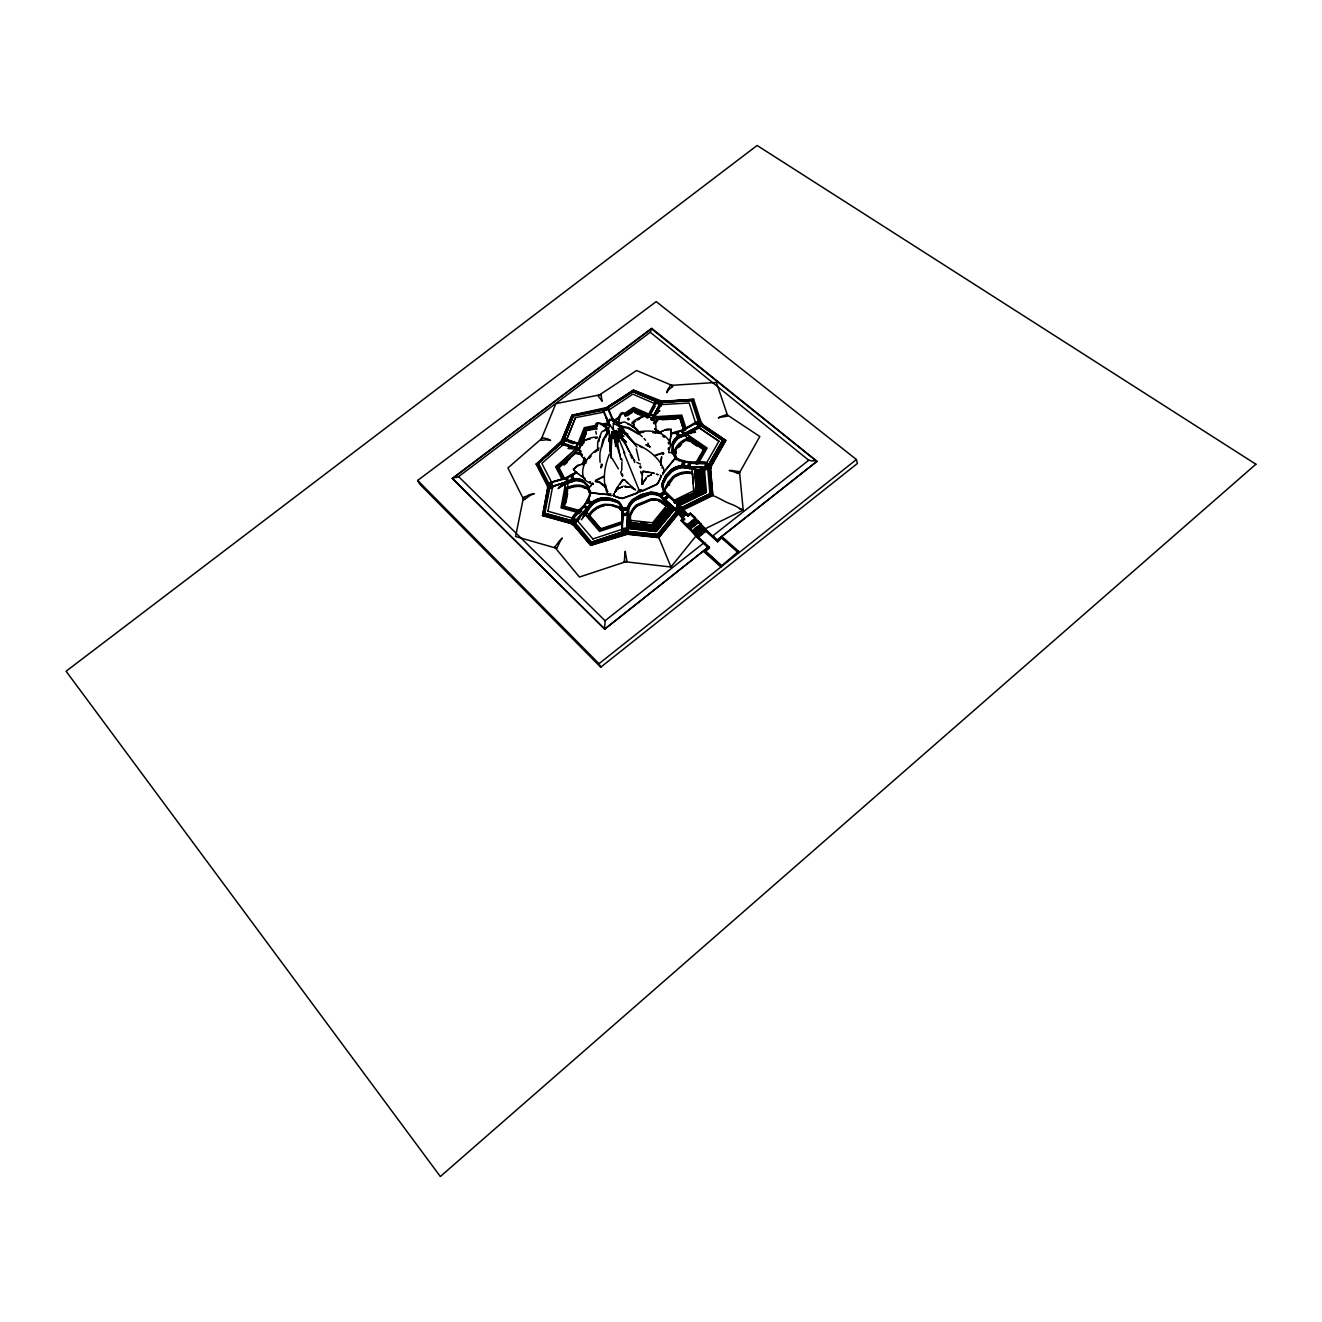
<?xml version="1.0" encoding="UTF-8"?>
<svg xmlns="http://www.w3.org/2000/svg" width="1322" height="1322" viewBox="0 0 1322 1322"><rect width="100%" height="100%" fill="white"/><g stroke="black" fill="none" stroke-linecap="round" stroke-linejoin="round"><path stroke-width="1.5" d="M622.662 510.342L622.794 518.174M660.719 465.047L660.884 460.899L661.017 465.063M671.146 432.41L671.229 431.005M642.393 479.076L641.98 483.869M600.122 462.32A90.227 58.498 -37.5 0 1 600.056 452.438L603.113 439.218L609.045 430.443L610.153 452.322M575.88 521.694L576.326 519.678L591.628 502.823A18.805 14.327 -23.3 0 1 602.502 498.229L609.921 498.691L616.564 500.79A18.822 14.344 -23.3 0 1 621.654 508.359L621.951 531.741L628.016 531.047L628.082 507.598A18.921 14.492 -21.8 0 1 634.163 498.708M629.173 527.148L628.776 509.267A18.905 14.476 -21.8 0 1 634.841 500.377L649.515 494.378A18.905 14.476 -21.8 0 1 660.141 496.428L672.386 509.499M563.536 484.959L559.454 486.645L558.132 488.595L563.536 484.959L575.153 480.299A19.086 14.36 -24 0 1 576.789 480.316M572.641 478.779L571.616 480.15L574.409 478.647A19.119 14.36 -24 0 1 582.11 479.903L587.96 485.323M572.36 481.819L573.368 480.448M619.654 497.783L622.48 498.543L637.221 493.271L637.766 491.156M671.212 431.798L671.064 433.847M632.627 488.363C630.032 487.273 636.427 489.983 631.272 486.513M634.709 489.454L633.684 488.677L635.684 490.032M637.353 493.255L637.402 492.313M627.372 511.184L626.76 527.775L627.636 530.139L627.074 529.164L622.398 530.519M674.931 508.722L656.323 531.527L626.942 528.354C616.878 534.352 625.917 516.952 621.984 513.531M627.851 512.837L627.124 530.535L622.365 531.08L622.662 511.746M628.214 516.423L628.148 512.143M627.471 529.081L627.686 525.396L654.968 528.321L672.22 507.136M610.053 443.647L610.12 450.984M622.365 531.08L622.48 529.395M623.356 513.399L622.662 515.183M624.662 486.595L626.116 486.43L624.876 486.628M627.454 486.992L626.083 486.529M630.181 487.289L626.066 486.777M628.875 486.942L627.471 486.76M621.902 486.992L616.994 489.421L614.78 492.528L615.341 491.387M623.24 486.166L622.001 486.827M622.018 528.321L622.232 530.75M618.746 488.165L622.084 486.793M615.837 496.758L613.193 495.37L614.119 493.784M613.986 496.047L613.573 493.998L614.036 495.106M615.507 446.472L616.366 437.813L615.143 434.029M659.348 480.696L661.083 476.779L660.422 475.077M688.547 515.96L682.582 508.375L664.586 490.793A18.855 14.344 -20.4 0 1 662.818 481.852L666.04 475.722L670.981 470.186A18.838 14.327 -20.4 0 1 681.987 465.84L707.187 468.252C712.393 456.04 689.787 465.84 683.375 460.651A18.624 13.98 -19.8 0 1 674.6 455.941M666.255 494.147L665.28 492.528A18.822 14.344 -20.4 0 1 663.462 483.555L666.685 477.407L671.609 471.888A18.822 14.327 -20.3 0 1 682.598 467.542L680.896 467.393A19.384 14.757 -20.3 0 0 672.733 470.615L671.245 471.623M683.738 466.022L689.225 467.294L704.676 467.624L707.27 469.376L704.89 469.327M682.73 467.096L701.156 470.748M610.516 439.515L611.045 458.04M661.231 460.932L661.628 456.768L660.934 460.915L661.297 459.511M621.902 462.122L621.753 470.103M607.029 433.186L608.236 427.766L601.626 432.03L597.974 441.234A91.334 53.425 13.9 0 0 597.759 449.216A82.625 48.286 14.1 0 0 597.858 450.191M671.146 433.219L670.932 435.368M671.031 434.36L670.717 436.971M615.441 444.754L615.821 441.267M641.98 482.761L642.228 472.764M610.186 441.812L611.954 431.716L620.332 456.107M610.4 439.78L611.954 431.716M618.646 420.974C617.638 416.744 622.265 408.052 625.306 415.422M619.093 421.354L619.489 418.512M627.52 511.515L628.165 506.491A19.483 14.906 -21.8 0 1 632.676 499.898L641.17 494.907L650.738 492.511A19.483 14.906 -21.8 0 1 658.62 494.031L660.141 494.841L664.355 491.52L680.202 506.276M615.11 442.936L615.87 437.731L614.086 433.302M584.407 457.313L582.523 464.435M584.787 458.288L583.002 464.518M584.935 458.618L583.151 464.848M607.244 432.823L609.921 424.924L606.517 424.775L605.691 430.063M588.951 488.843L589.463 492.544L593.842 493.271M615.507 441.234L616.002 438.061L616.25 439.598M655.662 432.674L655.96 426.659A22.953 13.088 -60.7 0 0 655.101 422.66C651.267 412.117 637.27 416.645 631.718 423.106M670.816 436.26L669.758 442.374M641.781 484.298L641.93 483.472M618.762 423.106C612.466 416.083 612.235 428.692 614.647 432.311M605.79 436.904L606.104 435.021M670.551 437.929L669.428 443.432M567.915 484.629L563.899 506.21L581.746 511.118M564.263 507.037L567.733 488.413A18.475 13.931 -24 0 1 586.043 487.768L590.273 492.115M565.188 503.798L567.601 490.776M565.899 502.757L567.634 493.453M565.221 485.339L560.991 507.863L578.507 512.705M579.961 512.027L562.263 507.152L565.7 488.462L565.089 483.72M543.177 514.555L548.266 488.297L547.87 485.157L548.382 488.545L543.292 514.803L571.054 522.554L574.211 524.504L570.939 522.306L543.292 514.803M543.937 513.812L548.944 487.917L548.531 484.612L549.06 488.165L544.053 514.06L571.418 521.694L574.74 523.727L591.281 543.243L622.447 532.882L627.388 532.32L658.025 535.641L677.376 511.895L657.926 535.393L627.289 532.072L622.332 532.634L591.165 542.995L574.624 523.495L571.418 521.694M544.813 513.316L571.666 520.587L575.252 522.967L571.782 520.835L544.813 513.316L549.737 487.801L549.175 484.083L538.451 463.229L561.354 443.25L538.451 463.229M547.919 511.317L552.53 487.091M588.637 487.801L589.083 492.28L598.288 493.552M542.582 515.63L547.589 488.661L542.582 515.63L570.724 523.495L573.731 525.346L590.736 545.441L627.339 534.27L658.885 537.707L678.285 513.878A22.59 5.321 51.9 0 1 683.259 518.968L681.061 520.504L681.871 521.413A28.506 6.841 52 0 0 688.663 528.387A13.17 3.107 51.8 0 1 692.315 532.171A22.028 5.288 51.8 0 0 695.901 536.088L705.551 545.226A3.801 0.909 51.7 0 1 707.667 547.556L604.683 629.14L452.306 478.366L651.663 328.286L816.979 461.312L716.987 540.202A3.784 0.925 51.7 0 0 714.872 537.872L712.988 535.707L808.75 460.254A4.511 2.76 5.1 0 1 810.584 460.618A2.958 1.818 5 0 0 812.551 460.833A7.155 4.363 4.9 0 1 815.641 460.965L816.979 461.312L716.987 540.202M651.168 419.14L661.43 402.384L655.001 402.285L647.102 417.306L644.839 414.612L637.634 419.619M616.234 438.656L615.061 435.219L616.614 430.344L615.556 435.285L616.746 438.722L616.002 438.061M601.659 447.133L604.352 438.706L608.599 432.542M627.686 510.094L628.033 506.161A19.483 14.922 -21.8 0 1 632.544 499.551L641.038 494.56L650.606 492.164A19.483 14.922 -21.8 0 1 658.505 493.701L677.624 512.242L683.59 519.827M613.97 423.817L614.383 422.726M691.72 514.803A28.456 7.007 52 0 1 691.125 514.159L690.332 513.267L688.217 515.084A22.573 5.387 51.9 0 0 683.226 510.011L712.789 495.535L710.476 469.178L711.352 465.46L725.712 440.259L703.337 425.155L701.139 422.362L703.453 425.502L725.828 440.606L711.467 465.807L710.592 469.525L712.789 495.535A30.571 13.336 34 0 1 720.655 499.187L722.936 500.427A38.784 17.483 34.2 0 0 731.892 504.459A17.715 7.8 33.8 0 1 737.626 507.202A29.101 13.104 33.8 0 0 741.312 509.218L741.345 509.234A29.249 13.17 33.8 0 0 743.212 510.127L739.494 471.541A20.177 12.526 3.5 0 1 737.742 471.425A20.871 12.956 3.5 0 1 734.222 470.88A12.427 7.618 3.8 0 0 729.232 470.483L729.215 470.516A12.443 6.742 21.2 0 1 733.991 471.904A20.888 11.501 21.1 0 0 737.329 473.111M708.757 464.386L722.622 440.507L701.123 425.783L722.523 440.243L708.757 464.386L707.749 468.632L709.897 493.767L680.863 507.995L709.897 493.767M710.856 494.329L708.658 468.814L709.617 464.749L723.597 440.259L709.699 464.997L708.741 469.079L710.856 494.329L681.392 508.772M710.492 465.096L724.654 440.259L710.492 465.096L709.567 468.996L711.798 494.891L681.904 509.532L711.798 494.891M668.602 447.761L668.172 449.364M695.008 468.352L697.239 491.817L696.215 469.112L697.818 491.586M705.931 463.873L705.783 468.219M705.188 468.203L705.849 463.609L704.676 467.624L706.279 468.434L706.692 464.138L707.997 464.072M705.684 467.707L706.609 463.873L690.415 463.328L684.928 461.593M706.279 468.418L704.808 467.096L687.952 466.6L688.812 462.535M707.452 464.402C703.552 460.403 710.41 465.906 706.427 467.971M707.27 469.376L708.443 464.485L707.452 463.526M696.132 470.153L698.908 469.69L701.024 471.276M689.836 468.98L688.349 467.707L684.366 467.724M693.885 469.095L696.264 469.641M675.212 457.561A19.169 14.393 -19.8 0 0 681.64 461.048L688.812 461.725M687.952 466.6L688.911 462.783M689.572 462.799L688.712 466.864L689.654 463.047M689.225 467.294L690.415 462.502M689.456 467.145L690.415 463.328M681.541 465.84L682.681 461.279M684.036 461.758L682.317 465.988L683.309 461.411M682.317 465.988L683.408 461.675M696.016 463.956L704.18 449.744L688.465 438.954A18.525 13.947 -19.8 0 0 674.997 451.331L675.079 457.395A19.169 14.393 -19.8 0 0 681.524 460.717L684.746 462.022L683.094 466.187L684.135 462.022M687.87 466.352L683.97 466.435L684.862 462.37M606.236 434.541L608.236 427.766M596.9 424.527L596.767 427.122M589.827 490.66A18.574 13.964 -24 0 1 587.001 500.047C585.15 508.177 570.625 513.217 572.31 520.686M587.332 485.257L590.537 492.329A19.119 14.377 -24 0 1 588.455 499.204L584.175 506.243L572.492 517.332L572.062 520.108L575.434 522.173L587.199 509.003L583.713 506.706L588.307 498.873A19.119 14.377 -24 0 0 590.405 491.9M587.232 503.55L587.679 501.782M621.125 435.616L619.489 435.384L618.531 432.724L619.588 436.392L619.737 434.541L616.002 432.641L622.745 435.913M614.994 436.954L616.102 432.872L613.904 431.319L616.118 432.724M615.622 438.045L613.838 433.352L612.268 433.368L616.217 433.17L619.093 430.906L616.002 432.641M652.523 418.016L654.06 414.959M612.103 434.128L610.995 452.107A79.783 33.05 -80.8 0 0 611.524 457.974M651.763 418.694L651.796 418.628A18.343 13.567 -20.2 0 0 651.515 419.999M652.407 420.413L655.762 415.719M619.208 431.187L615.655 432.724L614.466 437.07M601.923 464.386L601.477 465.807A32.191 20.921 -36.5 0 0 601.113 467.195M602.287 464.386L601.841 465.774A31.53 20.508 -36.5 0 0 601.477 467.162M620.729 472.714L621.323 470.996M619.82 417.124L620.828 414.744M588.654 487.785L593 483.257M575.681 522.752L576.805 519.976L589.447 505.764M581.399 519.761L592.339 504.492A18.789 14.327 -23.3 0 1 603.212 499.881L610.615 500.36L617.258 502.459A18.789 14.327 -23.3 0 1 622.034 508.739M606.253 425.651L609.69 419.157L616.564 421.305M606.567 426.411L607.476 424.032M572.955 517.613L572.525 519.629M573.219 518.191L576.243 520.984L575.748 522.124L576.326 519.678M587.546 500.625C596.09 502.757 587.15 505.004 587.199 509.003M584.555 515.828L584.968 513.217L589.794 507.185M672.039 444.655L672.551 443.25A19.152 14.377 -19.8 0 1 677.128 436.954L700.61 425.816L699.173 426.163L696.264 423.37L698.495 426.246L696.859 423.04M672.534 446.026L673.063 444.622A19.136 14.377 -19.8 0 1 677.624 438.326L698.545 427.551M584.109 515.547L585.415 513.498M661.149 475.755L658.67 481.902M640.74 489.933L642.525 491.123L657.017 484.414L657.844 482.894M579.813 445.316L586.125 429.303L596.139 427.337L596.767 429.402M580.87 444.374L586.489 430.146L596.486 428.179M581.085 444.87L586.687 430.658M584.241 438.59L586.34 433.269M577.879 443.795L584.258 427.65L597.594 425.023M578.739 444.407L585.035 428.278L597.114 425.998M566.229 440.639L575.417 417.686L603.939 412.117M566.262 440.722L575.45 417.769M603.51 409.506L572.492 415.405L560.511 443.399L536.203 464.253L561.9 440.408L572.046 415.158L606.765 407.54L633.403 389.99L661.975 401.277L693.653 399.31L661.678 401.657L692.926 399.707L700.396 422.71L702.693 425.618L724.737 440.507M572.046 415.158L561.9 440.408M563.668 440.094L573.384 415.885L563.783 440.342L537.657 463.46L548.63 484.86M609.442 454.041C604.815 465.559 602.336 478.977 606.352 491.04A23.152 9.849 -80 0 0 608.07 493.916L611.392 495.8M652.077 418.463C658.934 412.894 641.682 414.893 654.192 415.306L659.942 403.392L655.712 402.731L649.961 414.629L648.524 414.447M599.874 437.632L600.601 435.93M607.69 433.335L609.045 430.443M590.438 504.69L592.735 501.534A19.367 14.757 -23.3 0 1 600.799 498.113L610.136 498.262L618.233 501.616A19.367 14.757 -23.3 0 1 622.018 507.218L622.794 510.672M590.405 506.607L593.462 503.186A19.351 14.74 -23.3 0 1 601.51 499.782L610.83 499.914M642.971 483.009L642.608 484.331M642.492 484.315L643.054 483.092M656.604 401.624C653.332 403.805 658.273 399.591 655.993 403.507L658.819 403.937M658.852 411.142L659.926 410.729L656.208 413.522L653.151 419.735M658.67 408.448L660.289 405.061M649.036 414.53L647.912 416.777M653.399 415.554L649.168 414.877L648.044 417.108M655.596 402.384L649.168 414.877M655.778 402.053L656.489 402.483C672.634 403.871 644.095 402.235 660.405 403.144M655.249 406.102L651.416 412.761M653.845 415.554L660.587 402.797L656.158 402.731M656.208 413.522L660.884 405.143L661.264 406.185M607.74 423.47L609.938 419.785M668.717 451.562L670.386 445.878A23.036 15.186 -10 0 0 669.775 442.176C664.322 430.889 649.135 429.749 638.262 431.98M692.232 472.45A18.756 14.311 -20.3 0 0 673.245 476.333L668.337 481.836L665.131 487.967A18.772 14.327 -20.4 0 0 665.23 493.321M666.437 487.785L673.741 477.688A18.739 14.311 -20.3 0 1 679.739 474.548M662.933 483.505L666.222 477.242M581.911 444.737L581.977 441.069L584.985 440.209M632.412 426.775L634.13 423.883M633.354 426.593L634.13 425.172M615.556 490.809L616.267 489.669M705.931 464.105L718.953 441.184L698.743 427.502L718.986 441.284M622.067 433.781L621.671 434.971L621.125 434.244A31.91 6.941 82.6 0 0 619.836 433.071L619.027 432.79M696.644 464.187L705.717 448.406L690.282 437.747M698.132 463.725L707.121 448.042L688.068 435.037L687.374 432.839M621.984 433.368L621.555 434.426A32.571 7.089 82.6 0 0 619.787 432.641L617.506 433.005M614.631 492.495L615.226 491.553M695.719 463.113L703.882 448.885L685.672 436.392L684.68 433.55M696.611 464.088L705.684 448.307M659.133 480.762L658.306 482.464M658.158 482.728L658.472 481.886M643.5 481.836L644.458 480.464M643.682 482.001L646.078 478.581M616.283 489.652L617.919 487.19M578.838 448.505L579.846 447.894L574.921 447.712L561.09 443.531L575.384 447.613L578.226 443.845L575.814 447.547L578.656 443.795L581.994 444.969M658.158 482.414L657.001 484.116L641.286 491.123M589.562 487.091L591.529 485.306M616.349 488.76L622.844 479.39L624.942 480.365M608.698 439.433L611.59 438.623M612.714 435.235L615.408 434.624M613.226 435.202C612.664 436.045 615.507 433.451 615.391 438.177M675.377 458.189L675.459 455.66L672.154 453.264M608.517 440.854L611.574 437.549M608.897 441.019L609.525 440.143M608.781 441.465L611.789 438.21M618.068 434.475L619.836 434.839M619.324 437.648L619.374 436.657L625.967 441.829M603.526 409.837L572.938 415.637L563.189 440.457L560.875 443.2L561.503 444.44L569.104 446.522M662.752 474.78L663.908 471.045A23.152 10.113 35.4 0 0 663.181 467.757C657.778 456.272 646.557 448.406 635.155 443.514M675.112 458.238L662.867 473.293M574.921 447.712L578.821 443.035L582.308 445.068M562.974 443.448C570.592 434.756 557.884 444.969 563.205 443.944L565.386 439.78L577.896 444.159L578.821 443.035M575.962 448.951L556.909 466.864L563.089 478.713M572.31 448.241L569.418 447.48L567.981 448.422L579.714 449.711M580.986 445.795L579.333 448.455L576.243 447.48M569.071 447.943L572.657 447.778M565.386 439.78L563.965 439.631L565.585 438.97L578.078 443.399M561.453 443.498L564.114 439.962M561.635 443.713L565.585 438.97L563.965 439.631M564.709 440.077L562.131 443.564L562.726 442.853L575.814 447.547M645.153 479.671L645.896 478.415M663.033 473.078L672.7 461.378M619.968 484.249L622.959 479.853L624.43 479.671M675.245 458.37L676.286 456.586L674.584 454.024L671.84 452.504L668.833 452.636M613.755 438.243L614.763 436.921M614.019 438.573L615.027 437.252L614.3 438.706M573.698 469.674L576.805 466.616M576.442 471.888A18.31 13.567 -23.7 0 1 572.029 474.301L566.18 477.721L549.407 482.927L550.811 483.174M576.739 472.185A18.855 13.98 -23.7 0 1 573.765 473.954L570.592 475.722M674.6 458.932L672.915 461.097M589.133 458.503L591.182 455.958M645.814 478.366L646.788 477.308M524.966 496.857A19.615 12.212 3.1 0 1 523.495 497.353L515.58 536.501L556.694 548.333A20.144 10.89 -66.2 0 0 557.537 546.812A20.838 11.27 -66.2 0 0 559.074 543.59A12.361 6.593 -66.3 0 1 561.718 538.913L562.329 538.087L561.519 538.798A12.361 7.502 -49.1 0 0 557.934 542.879A20.805 12.823 -48.9 0 1 555.818 545.689A20.111 12.394 -48.9 0 1 554.629 547.044L579.449 577.053L626.892 561.354A20.491 3.074 77.6 0 0 626.645 559.718A21.202 3.173 77.6 0 0 626.033 556.281A12.559 1.851 77.6 0 1 625.273 551.274L625.19 551.671A12.592 3.784 89.9 0 0 624.678 556.446A21.202 6.461 89.9 0 1 624.43 559.933A20.491 6.246 89.9 0 1 624.232 561.635L670.981 567.006L695.901 536.088M679.475 509.086L657.629 534.65L627.438 531.378L657.53 534.402L676.6 511.003L680.78 507.747M590.984 544.3L622.513 533.543L627.239 532.997L658.339 536.385L678.07 512.539L658.439 536.633L627.355 533.245L622.612 533.791L590.984 544.3L574.112 524.256M542.417 515.299L570.575 523.165L573.583 525.032L590.603 545.11L627.206 533.939L658.753 537.376L678.665 512.919L682.648 509.895L683.705 511.184L680.004 514.241L683.639 511.135M652.952 523.578L665.693 508.012M669.18 505.731L653.564 524.983L628.677 522.223M653.646 525.181L669.312 506.029M669.676 505.847L653.762 525.478L628.561 522.669M653.927 525.842L670.089 506.078L653.977 525.958L628.446 523.132M654.142 526.371L670.502 506.309M654.258 526.635L670.568 506.409M670.898 506.541L654.39 526.933L628.214 524.024L654.456 527.131L671.047 506.838M671.312 506.772L654.588 527.412L628.082 524.47M654.737 527.775L671.725 507.004M671.873 507.004L654.787 527.908L627.834 524.9M672.287 507.235L655.084 528.585L627.719 525.462M672.634 507.367L655.2 528.883L627.586 525.809M672.782 507.665L655.282 529.081L627.669 526.123M673.047 507.598L655.415 529.362L627.471 526.255M673.46 507.83L655.58 529.725L627.355 526.701L655.695 530.056L673.476 507.879M673.873 508.061L655.828 530.337L627.223 527.148M674.022 508.359L655.91 530.535L627.306 527.461M674.369 508.193L656.043 530.833L626.975 527.594M627.058 527.908L656.109 531.031L674.517 508.491M609.029 440.391L610.235 439.301M642.228 472.384L643.384 471.491L648.623 472.516M549.985 487.521L552.034 486.827L551.571 483.241L549.622 483.769L549.985 487.521L569.865 480.481M549.82 483.835L551.01 481.671L550.613 486.926M550.58 486.843L567.419 481.671L567.468 477.672L567.419 481.671M571.401 480.183L572.343 479.721L571.798 475.804L567.221 477.093L566.394 478.514L551.224 482.497L551.158 486.513M566.725 481.77L571.633 479.737M564.791 484.116L572.376 481.39M615.589 491.024L616.383 490.148L615.738 491.073M559.52 487.124L563.469 484.48M572.062 520.108L583.828 506.954M571.914 519.777L572.872 518.918M604.865 486.694L606.038 487.454L598.602 481.919M579.053 513.779L581.597 511.168M576.59 520.257L576.409 521.165M577.35 521.033L579.895 518.439M662.933 454.223L663.76 453.347M663.082 454.239L663.644 453.81M599.015 481.77L595.478 481.588M596.619 481.522L597.494 481.39M597.28 481.605L598.139 481.439L597.197 481.489M599.791 481.968L605.063 486.479M601.741 483.951L602.815 484.81M583.184 516.489L582.721 517.712M583.002 443.696L584.225 442.44M609.756 439.548L611.028 438.507M648.854 492.693A18.921 14.492 -21.8 0 1 659.496 494.758L659.926 494.411M620.943 414.612L622.811 413.885M622.298 432.955L624.645 432.344M622.827 432.889L624.711 432.757M618.052 432.938L620.332 432.575A32.571 7.089 82.6 0 1 622.084 434.36M616.234 490.33L617.936 488.843M608.698 438.739L609.806 437.929M612.797 435.533L615.49 435.07M577.978 449.959L558.644 466.897L565.221 479.605M559.008 467.74L575.665 453.115A18.211 13.55 -23.7 0 1 582.49 455.214M563.767 464.237L569.832 458.932M564.13 465.08L567.171 462.419M563.503 444.374L541.855 463.378L552.034 483.108M575.748 449.166L555.571 466.848L561.718 478.614M560.875 443.2L536.848 463.692L547.986 485.405M594.983 452.24L598.75 449.48M632.66 423.569L635.849 421.024M612.433 435.516L615.722 432.674L620.332 433.005A31.91 6.941 82.6 0 1 621.654 434.178L621.571 434.839M612.549 435.814L615.821 432.641L620.15 432.311L618.597 433.137M614.333 434.822L616.085 433.302M684.647 433.451L676.996 436.607A19.169 14.377 -19.8 0 0 672.435 442.903L672.121 450.852M610.566 438.739L611.458 437.979M604.352 430.873L607.707 429.253M591.364 502.922L592.884 501.864A19.367 14.757 -23.3 0 1 600.948 498.444L610.268 498.592L617.043 500.724M640.096 418.264L643.5 415.967M669.213 496.13L664.338 499.914M720.473 565.651L703.8 550.696L704.296 552.001L720.953 566.973L721.134 565.138L704.973 550.646L709.319 547.209L696.132 535.096L686.845 524.487L680.995 520.356L683.16 518.654M704.973 550.646L721.432 565.965L738.585 551.291L721.812 536.484L722.275 537.806M600.717 667.213L599.015 663.694L856.425 459.527L656.191 301.614L417.669 480.431L419.652 484.05L600.717 667.213L857.4 463.46L856.425 459.527M705.304 543.292L704.841 544.3L708.146 547.258L604.683 629.14M721.68 537.459L717.648 541.706L721.68 537.459L737.94 551.803M704.296 552.001L708.625 548.58L708.146 547.258M705.27 551.472L709.319 547.209M694.975 518.588L700.66 524.784C682.78 542.83 699.949 517.001 703.816 528.618L695.752 534.832L697.9 537.393M703.734 528.552L695.835 535.046L682.152 520.306L684.317 518.604L684.746 519.777M686.201 524.999L696.132 535.096M704.775 528.304L700.478 524.388L717.945 541.227M704.329 529.246L696.347 535.674L704.262 529.18M704.857 529.874C685.11 542.764 707.485 532.898 703.816 528.767M697.834 537.36L705.882 531.114L704.857 530.039M697.917 537.575L705.832 531.08M817.046 461.576L651.382 328.732A6.593 1.686 86 0 0 650.936 330.55L650.672 331.475A4.181 1.074 86 0 0 650.242 332.285L458.602 476.631A4.28 2.479 12.9 0 0 457.296 477.143A2.793 1.636 13.1 0 1 455.743 477.523A6.759 3.916 13 0 0 453.198 477.92L452.306 478.366L604.567 628.892L604.567 627.454A7.337 2.115 88.4 0 1 604.881 624.595A3.041 0.876 88.4 0 0 605.03 622.645A4.627 1.339 88.4 0 1 605.063 620.745L703.668 543.045M717.35 540.88L713.5 537.476L713.979 536.468M699.14 522.14L694.843 518.224L698.495 522.636L701.123 523.892M686.333 525.363L695.025 518.621L690.134 514.06L688.101 516.076L690.134 514.06M686.415 525.578L695.042 518.654M686.862 525.991L695.57 519.447M686.944 526.206L695.57 519.282M688.035 526.106L696.083 519.877L688.118 526.338M696.595 520.504L688.63 526.966L696.611 520.703M689.076 527.379L697.124 521.149L689.159 527.594M697.636 521.777L689.671 528.222L697.669 521.959M698.181 522.438L690.2 528.866L698.181 522.603M693.207 531.725L701.189 525.429M693.224 531.89L701.123 525.396M701.701 526.057L693.736 532.518L701.734 526.239M702.23 526.685L694.265 533.146L702.18 526.652M702.759 527.313L694.777 533.791L702.775 527.511M703.271 527.957L695.306 534.418L703.221 527.924M677.624 512.242L682.301 517.91M678.483 512.159L665.115 499.749L668.734 496.725L682.582 508.375M678.45 512.358L682.086 509.251L678.583 512.705M682.598 509.879L678.88 512.738M683.11 510.507L679.491 513.614L681.061 515.283L684.73 512.407L683.722 511.35M679.491 513.614L683.193 510.722M680.45 514.655L684.218 511.779L680.533 514.869L684.449 518.951L681.64 521.132M684.763 512.606L685.788 513.713L682.003 516.538L681.045 515.514L684.746 512.44M681.491 515.91L685.242 513.035L681.574 516.142M685.721 513.647L682.053 516.505M685.788 513.861L682.516 517.183L684.399 518.984M682.598 517.398L686.234 514.275M681.937 508.871L687.258 514.027M688.118 514.787L690.266 513.101L695.488 517.712M674.121 508.623L678.285 511.73M675.509 509.334L679.178 506.475M682.664 509.928L679.607 506.888L675.955 509.747M660.075 494.792L664.107 491.057M660.752 495.568L664.801 492.214L660.752 495.568L674.782 508.127M661.331 496.13C672.419 488.859 657.811 495.618 662.272 496.725M663.214 498.411L664.983 499.419M665.792 493.552L668.155 494.577M668.155 496.081L664.602 499.121L668.238 496.295M614.019 431.6L615.755 433.286L620.696 459.345M614.879 432.145L614.747 434.591M659 433.335L660.273 432.393M658.075 433.021L667.032 429.072L671.196 429.171L671.163 431.038M452.438 478.614L651.763 328.55M680.384 435.516L679.211 435.93L676.732 432.509L674.253 433.17A18.888 13.98 -20.2 0 1 670.882 434.013M676.087 432.79L679.211 435.93M676.732 432.509L680.219 435.616M698.859 427.948L685.523 435.533L679.227 437.516A18.591 13.964 -19.8 0 0 673.08 446.01L673.162 452.074M599.048 448.059C589.711 454.14 579.697 465.575 583.514 477.506A23.036 15.12 -35.3 0 0 585.613 480.597L590.703 483.522M608.632 410.184L632.825 394.138L655.613 404.02M612.532 421.321L618.993 417.058M623.852 413.852L633.552 407.44L649.085 414.199M619.803 417.422L614.73 420.908L611.524 420.082M624.959 414.15L633.436 408.415L649.267 415.306L633.436 408.415M624.893 415.538L633.403 409.919L649.251 416.843M625.223 416.397L633.717 410.778L644.293 415.389M627.124 415.769L632.213 412.414M606.897 407.887L633.535 390.337L658.472 400.731M603.427 409.572L633.122 390.948L657.497 401.409L692.298 400.351L661.099 402.384L661.76 403.326M607.31 408.283L633.221 391.213L657.497 401.409M633.089 391.692L657.117 402.004L633.089 391.692L607.195 408.035M622.398 426.626L616.796 423.503L624.397 421.949L633.271 426.015A91.201 52.715 -59 0 1 638.873 431.6A82.526 47.658 -59.1 0 1 640.046 433.186M616.796 423.503L618.861 423.8M612.549 436.838L614.73 435.599M612.433 437.285L614.879 435.93L612.764 437.516M664.635 490.842L665.61 492.462M581.961 444.836L582.688 443.994M682.466 430.658L696.182 423.106L698.594 426.031L700.941 426.758L697.768 422.131L695.752 422.362L682.152 430.195L675.691 431.831A18.343 13.584 -20.2 0 1 670.75 433.252M697.504 422.875L695.752 422.362L698.099 423.09M577.846 465.955L579.614 465.047M682.433 430.575L674.137 432.823A18.888 13.98 -20.2 0 1 670.766 433.666M683.457 433.715L681.111 430.807L677.442 432.492M684.085 433.88L681.21 431.071L684.085 433.88L699.718 425.75M595.412 480.382L603.757 476.234M696.066 422.759L681.788 430.741M596.586 480.332L598.106 479.506M696.942 423.288L698.082 422.544M698.198 422.875L696.793 423.073M681.508 434.74L683.408 433.963M684.763 433.798L700.313 425.403M691.158 433.566L688.845 433.104L695.521 432.311M612.863 434.905L615.176 434.26M615.408 442.705L617.804 442.192M661.628 431.567L662.966 430.922M613.111 435.252L614.846 434.574M613.491 436.624L614.614 436.045M637.551 419.983L639.6 418.958M598.717 479.159L603.807 476.697M575.235 447.266L579.598 448.224M674.088 500.344L693.637 490.776L692.017 469.541M676.186 500.311L688.613 494.23M674.187 502.377L696.397 491.569L694.579 469.36L696.297 491.487M674.319 502.624L697.058 491.536L674.534 502.938M674.881 502.889L697.917 491.668L696.198 470.764M675.013 503.12L698.677 491.718L696.925 470.533M675.476 503.318L699.52 491.966L697.834 470.566M675.873 503.302L699.454 491.767L697.669 470.318M676.286 503.451L700.214 491.801M676.418 503.699L700.974 491.85M676.666 503.996L701.817 492.115L699.867 469.657M676.996 503.946L701.734 491.9M677.128 504.194L702.494 491.949M677.608 504.393L703.337 492.197L701.42 469.128M678.07 504.574L703.271 491.999M676.633 505.467L704.097 492.247L702.065 468.88M676.715 505.665L704.874 492.296L702.808 468.682M677.161 505.863L705.469 492.065L703.552 468.467L705.634 492.346L679.26 505.268M677.376 505.88L705.568 492.148M679.739 505.467L706.411 492.395L704.428 468.418M681.293 508.524L710.757 494.081M712.657 495.188L682.78 509.102M643.698 415.868L644.905 415.273L646.656 417.223M647.863 476.317L649.036 475.755M649.019 475.887L647.681 476.151M606.98 407.787L603.394 409.258L603.559 410.151L573.5 416.133M607.69 408.382L603.493 410.398M608.401 408.382L602.65 410.051L608.335 408.25M603.625 410.745L608.533 408.729L608.153 407.804L613.061 419.685M608.037 409.225L603.741 410.993L603.245 409.803L608.649 422.809M605.922 418L607.376 419.834L606.517 417.752M603.014 410.993L602.65 410.051L608.17 421.668M607.31 421.14L612.747 418.925L612.417 419.685M607.988 421.206L612.317 419.421M613.425 420.611L612.383 417.983M656.77 413.604L657.86 413.191M572.343 479.721L571.682 475.556L573.913 474.284A18.838 13.98 -23.7 0 0 576.888 472.532M654.456 455.462L663.247 452.587M658.505 454.537L656.703 455.148M651.135 474.747L650.193 475.292M650.077 475.342L651.316 474.912M614.846 422.214L618.002 423.205M621.505 521.86L600.849 528.734L586.935 512.556M610.582 526.437L601.213 529.56L589.199 515.597A18.723 14.311 -23.3 0 1 605.41 505.07L612.78 505.549L619.407 507.648A18.723 14.311 -23.3 0 1 623.125 511.515M614.333 525.181L619.968 523.314M600.122 530.254L588.174 516.291L583.448 513.432L588.207 516.39L600.122 530.254L622.315 522.868M621.968 523.958L599.56 531.427L585.035 514.506M592.9 538.946L621.951 529.378M575.136 522.719L591.562 542.185L622.265 531.973L627.438 531.378M618.894 434.26L620.084 433.88M623.059 432.856L624.579 433.021L618.332 428.526L629.255 451.893M618.283 432.905L619.192 432.724M649.829 500.674L637.121 506.078A18.822 14.459 -21.8 0 0 631.552 513.58M580.854 464.584L583.415 463.939M660.058 454.041L662.388 453.38M571.782 480.068L571.154 476.052L567.353 477.424L567.766 481.109L571.55 480.101M597.891 423.701L599.064 423.684M609.376 438.26L611.276 437.83M610.053 438.276L611.508 438.177M664.834 430.212L671.13 429.749M551.34 482.745L551.274 486.76L549.919 487.025L550.415 488.429L552.761 487.801M551.076 482.166L566.824 477.837M552.199 483.72L549.886 484.348L550.415 488.429M610.268 494.841L594.47 493.337M619.688 433.666L622.018 433.186M619.638 434.062L621.257 433.599M621.654 508.425L621.869 506.888A19.367 14.757 -23.3 0 0 618.101 501.269M622.893 509.962L622.811 512.11L622.348 510.094M620.068 423.354L621.621 423.023M638.229 492.379L622.298 498.328L618.564 497.485M613.953 433.732L618.316 433.153M572.195 415.505L603.377 408.928M601.394 424.263L609.012 422.759M603.096 424.709L607.145 424.015M604.154 425.75L608.153 424.973M588.687 430.261L596.701 428.675M639.468 432.79L643.814 432.129M681.987 465.41L680.268 465.691A19.4 14.757 -20.4 0 0 672.105 468.93L665.577 475.556L662.074 483.274A19.4 14.773 -20.4 0 0 663.38 489.9L664.288 491.47M682.235 465.741L680.4 466.038A19.4 14.757 -20.3 0 0 672.237 469.26L665.71 475.887L662.206 483.621A19.4 14.773 -20.4 0 0 663.512 490.231M620.795 433.781L622.414 433.418M622.332 433.814L618.63 434.376M572.624 479.208L574.558 478.977A19.103 14.36 -24 0 1 582.258 480.25L583.63 480.877M572.228 479.473L572.327 475.309M573.351 480.877L573.434 480.861A18.541 13.947 -24 0 1 583.812 482.58L588.059 486.926M595.379 481.472L596.222 481.307M622.216 508.094L627.851 507.433M622.332 508.64L627.669 508.012M622.447 508.887L627.785 508.259M622.497 509.433L627.653 508.821M622.612 509.681L627.752 509.069M622.199 508.309L622.629 510.143L628.115 509.548M627.719 509.895L622.662 510.226M622.695 513.795L627.421 513.233M622.794 514.043L627.52 513.481M622.761 514.588L627.487 514.043M622.86 514.836L627.586 514.291M622.199 515.382L628.115 514.688M622.943 515.646L627.653 515.101M622.166 528.651L626.909 528.106L656.29 531.444L674.898 508.64L678.649 505.847M622.265 528.899L627.008 528.354M624.05 529.213L627.206 528.85M622.298 530.271L627.041 529.725M624.232 561.635L626.892 561.354M684.118 466.352L682.069 465.823M682.598 467.542L684.746 468.137M597.395 437.169C588.819 436.541 575.599 443.085 580.061 453.429A22.904 13.253 15.8 0 0 582.192 456.883L586.555 460.981M595.33 438.276L597.015 438.177M609.806 438.144L610.962 438.127M660.356 404.681L689.159 402.995L695.901 423.932M654.886 416.727L681.788 415.108L686.151 428.873M658.62 417.289L680.83 415.967L685.424 430.476M680.863 416.066L658.653 417.388L652.919 416.38M653.861 418.843L679.657 417.306L683.689 430.096M661.958 419.752L676.104 418.909M633.122 442.044L618.795 425.585L629.09 427.7L640.393 435.037A89.913 58.713 -7.7 0 1 642.244 436.739M620.547 426.775L627.851 428.212L635.601 432.36A80.328 52.516 -7.9 0 1 637.683 433.897M586.224 462.882L577.202 465.559L573.236 469.31L574.574 470.632M618.646 432.79L619.572 432.724M590.174 439.086L581.564 440.557L581.878 444.506M595.925 481.406L596.817 481.307M705.733 463.262L688.696 462.188M706.113 464.386L708.113 464.419M662.851 472.615L663.975 472.632M695.223 431.93L693.505 432.228M608.037 425.304L609.822 425.816M624.265 433.104L626.777 433.633M624.149 433.517L627.62 434.31M624.546 433.732L625.603 433.831M598.321 493.552L609.987 494.792M640.906 522.306L646.921 522.934M628.561 522.785L653.845 525.677M628.528 523.429L654.043 526.156M628.33 523.578L654.175 526.437M628.165 524.784L654.671 527.61M624.678 486.364L626.099 486.678M619.423 434.971L622.662 435.5M646.375 417.702L647.945 417.934M622.001 439.962L623.422 440.276M661.777 401.905L658.075 401.326L633.271 390.469L657.992 401.078L661.975 401.277M657.017 401.739L661.38 402.02M656.737 401.971L661.182 402.648L691.472 400.5L698.71 422.858L701.205 426.048M649.284 414.199L654.605 415.042M615.821 432.641L618.101 433.947M657.331 474.449L658.158 474.681L656.323 474.102M652.638 432.476L656.175 433.252M622.596 436.194L619.869 436.31M653.63 473.474L651.25 473.028M625.339 433.203L627.785 433.913M654.357 473.193L643.153 471.078L642.343 473.243M582.457 444.704L578.507 443.448M622.53 435.797L624.067 436.144M566.246 507.582L578.144 510.854M562.263 507.152L579.912 511.928M547.886 511.234L573.451 518.422L577.499 520.885M619.506 497.931L615.854 496.576M626.231 433.798L627.223 434.095M618.597 497.683L613.193 495.37M612.532 500.46L617.605 502.063M623.373 511.862A18.739 14.311 -23.3 0 0 619.06 506.822L612.433 504.723L605.046 504.244A18.723 14.311 -23.3 0 0 588.835 514.77M612.995 506.045L619.621 508.144A18.723 14.311 -23.3 0 1 621.72 509.895M576.409 449.001L579.548 450.174M613.309 423.238L620.58 427.056L626.859 434.36M564.841 439.334L564.643 440.143M565.238 439.433L578.656 443.795M564.362 440.557L566.279 441.218M568.047 441.845L573.384 443.713M739.362 508.755L743.212 510.127L705.188 528.783A21.995 5.42 51.8 0 1 701.602 524.884A13.154 3.189 51.8 0 0 697.95 521.099A28.456 7.007 52 0 1 697.405 520.62M618.795 425.585L622.249 426.973M636.857 462.419L640.443 464.072M589.728 481.671L590.769 482.067M660.851 432.608L655.15 429.452M660.983 432.955L655.282 429.799M610.913 494.098L609.954 493.651M627.785 424.015L629.569 424.792M632.643 488.115L634.824 489.256M632.56 488.198L633.767 488.843M633.916 411.291L644.492 415.901M637.766 413.67L643.037 415.967M634.378 412.464L639.65 414.778M646.227 444.754L648.871 446.059A32.174 21.069 -9.9 0 1 650.093 446.803M645.995 445.018L648.59 446.307A31.513 20.64 -9.9 0 1 649.813 447.034M676.748 512.672L678.153 513.547M584.208 482.216L582.837 481.572A19.086 14.36 -24 0 0 578.392 480.431M619.374 432.459L620.382 433.005M623.455 440.292L625.686 441.779M600.271 424.015L602.634 425.304M660.504 496.047L659.149 495.37A19.466 14.906 -21.8 0 0 651.267 493.85L641.699 496.246L633.221 501.236A19.466 14.906 -21.8 0 0 628.727 507.83M647.499 444.969L648.788 445.646M639.98 446.456L642.31 447.728M618.332 428.526L627.933 435.764L635.006 443.746M619.902 430.361L624.067 433.252M617.589 431.782L619.588 436.392M615.655 432.724L612.251 434.079M587.893 500.096L591.942 502.525M587.646 500.873L591.479 503.186M587.249 501.385L591.05 503.864M590.637 504.541L587.084 502.393M584.423 505.268L587.91 507.565M584.06 505.995L587.546 508.276M583.25 506.376L587.48 508.937M573.104 517.943L577.45 520.802L592.934 539.029M571.897 519.017L576.21 521.661M584.522 478.217L578.507 474.086M554.629 547.044L556.694 548.333M659.496 494.758L661.859 497.485M584.126 478.085L585.282 478.845M723.679 440.507L701.949 425.833L699.553 422.776L692.199 400.103M583.531 477.688L581.201 476.085M705.717 448.406L690.315 437.863L687.027 433.566M702.792 449.166L688.646 439.466A18.525 13.947 -19.8 0 0 685.523 440.738M693.67 443.564L688.96 440.325A18.508 13.947 -19.8 0 0 687.374 440.904M692.216 442.82L696.925 446.059M618.299 424.197L620.563 425.932M619.241 436.326L626.132 441.713M618.96 436.723L620.299 437.913M602.766 425.37L605.063 427.105M662.669 436.128L664.255 437.285M620.382 437.731L625.67 442.242M654.737 428.493L658.009 431.005M655.795 431.154L658.29 433.087M621.803 438.772L625.835 442.126M577.284 473.111L579.053 474.532M605.129 426.51C602.782 422.759 593.264 419.95 596.09 427.403M609.921 424.924L615.027 432.459M650.672 419.173L651.763 420.049M650.242 332.268L808.75 460.254M631.899 486.893L624.711 479.936M576.128 472.152L577.086 472.929M624.81 433.087L635.717 444.688M721.977 538.285L738.221 552.646M704.13 528.817L713.318 536.963M705.915 531.295L717.648 541.706M686.614 514.539L687.985 515.745M686.316 514.489L688.101 516.076M678.318 512.473L679.525 513.432M695.488 535.608L709.617 548.035M640.84 489.603L642.525 491.123M575.714 471.772L576.623 472.549M626.281 435.186L633.221 442.44A79.601 33.926 36.2 0 1 636.907 447.001M627.603 483.224L626.38 481.935M574.525 470.632L575.549 471.574M458.602 476.631L605.063 620.745M634.841 460.717L633.568 459.461L634.742 462.518M417.669 480.431L599.015 663.694M588.538 486.645L583.085 480.911A18.558 13.947 -24 0 0 572.707 479.192M588.505 489.834L585.679 486.942A18.491 13.931 -24 0 0 567.369 487.587M622.53 428.031L624.381 430.724M615.821 433.467L615.639 430.955L625.719 444.721L633.023 457.941M697.19 422.478L700.032 426.147M682.152 430.195L684.928 433.831M676.005 432.542L678.583 436.062M675.344 432.773L677.971 436.243M667.511 495.089L668.635 496.576M639.6 466.451L640.509 467.938M627.553 418.76L628.413 419.999M628.38 418.116L629.239 419.388M612.334 458.635L618.399 468.847M621.538 427.65L622.976 430.047A82.542 18.574 83.3 0 1 624.149 432.311M621.208 473.92L622.365 476.003M536.054 463.923L547.209 485.686L547.738 488.991M631.057 455.099L631.668 456.421M630.164 454.272L630.627 455.28M552.034 486.827L566.774 481.852M591.562 542.185L622.265 531.973M653.465 422.329L654.076 423.718M607.409 421.288L608.401 423.833M608.698 424.362L606.815 420.065M559.933 443.101L562.61 440.557M617.671 439.648L618.2 440.904M618.018 441.878L617.027 439.433M631.189 456.668L631.933 458.42M615.705 433.236L616.531 435.169M619.06 506.822L620.431 510.127M612.995 421.024L607.558 408.052L608.252 409.737M623.753 452.256L640.013 492.379M670.981 567.006L658.753 537.376M615.639 430.955L616.911 434.095M616.564 433.269L624.777 453.429M622.183 460.75L621.323 458.47M617.787 432.145L619.076 435.368M653.514 524.867L656.109 531.031M618.151 440.639L617.754 439.648M639.005 489.801L639.484 491.073M668.337 481.836L669.593 485.191M633.535 459.197L633.866 460.089M672.534 450.372L675.228 457.643M672.006 450.505L674.104 456.189M606.401 488.281L606.963 489.784A22.391 9.518 -80.1 0 0 607.905 491.619M689.373 441.498L688.167 438.111A18.541 13.947 -19.8 0 0 674.683 450.488L675.922 453.859M700.875 491.784L699.14 469.872M700.115 491.734L698.396 470.103M698.594 491.685L697.091 470.781M702.395 491.867L700.61 467.658M704.742 468.897L705.254 470.351M738.585 551.291L739.048 552.613M622.811 475.953L622.232 473.788M608.517 422.478L608.847 423.404M693.653 399.31L701.255 422.71M683.986 430.939L679.954 418.165L657.728 419.487A18.26 13.55 -20.2 0 0 655.315 423.156M606.071 487.074L605.575 484.695M640.559 465.988L640.939 467.608M639.055 460.387L636.295 448.819M581.019 452.025L580.722 450.604M596.338 434.128L595.875 431.451M641.054 473.193L640.74 471.458M572.856 474.78L573.451 479.06M566.18 477.721L566.791 482.216M551.538 485.752L550.646 487.355L550.051 482.761M701.338 469.095L703.188 491.966M693.323 483.472L692.546 473.293A18.756 14.311 -20.3 0 0 673.559 477.176L668.651 482.679L665.445 488.81A18.756 14.327 -20.4 0 0 665.561 494.147M693.637 487.537L693.951 491.619M642.343 473.375L642.426 475.358M675.245 455.875L675.178 451.843A18.525 13.947 -19.8 0 1 684.036 441.531M674.683 450.488L674.749 454.52M672.617 452.207L672.452 444.308A18.607 13.964 -19.8 0 1 678.616 435.814M608.814 440.061A31.546 7.519 52.2 0 1 608.946 439.548M648.524 445.894A31.513 20.64 -9.9 0 1 649.73 446.638M654.456 423.602A18.26 13.55 -20.2 0 1 657.414 418.628M575.318 452.289A18.227 13.55 -23.7 0 1 580.936 453.727M683.606 434.773A18.277 13.567 -20.2 0 1 676.236 438.64M574.657 480.332A18.227 13.55 -23.7 0 1 571.484 481.423M569.865 481.786A18.227 13.55 -23.7 0 1 568.245 482.034M696.843 520.091A28.456 7.007 52 0 1 696.297 519.563M695.736 519.017A28.456 7.007 52 0 1 694.595 517.894M694.017 517.299A28.456 7.007 52 0 1 693.455 516.687M692.877 516.076A28.456 7.007 52 0 1 692.298 515.448M524.983 496.841A20.293 12.625 3.1 0 0 527.676 495.585A12.096 7.453 2.5 0 1 532.237 494.015L534.352 493.585L532.287 494.461A12.08 7.965 -16.6 0 0 527.858 497.055A20.309 13.517 -16.1 0 1 525.231 498.939M525.214 498.956A19.632 13.071 -16.1 0 1 523.776 499.782L507.929 467.938L542.698 437.714A19.219 6.61 43.2 0 0 543.755 438.061A19.88 6.825 43.2 0 0 545.655 438.441A11.865 4.065 42.9 0 1 548.911 439.515A24.953 8.643 43.2 0 0 550.613 440.325L550.563 440.424A24.953 12.195 30 0 1 548.498 440.094A11.865 5.718 29.6 0 0 544.532 439.978A19.88 9.651 30.1 0 1 542.202 440.193A19.219 9.32 30.1 0 1 540.896 440.16L555.818 403.656L601.113 394.584A19.086 1.586 73.2 0 1 601.262 395.476A19.747 1.636 73.2 0 1 601.427 396.897M601.427 396.914A11.799 0.975 73.2 0 0 601.874 399.657A24.804 2.066 73.2 0 1 602.204 401.277L602.204 401.293A24.804 2.396 62.4 0 1 601.163 399.955A11.799 1.124 62.3 0 0 599.51 397.691A19.731 1.9 62.4 0 1 598.602 396.583A19.07 1.834 62.4 0 1 598.056 395.84L636.609 370.507L673.096 385.859A19.285 9.155 -74.7 0 1 672.22 386.784M672.204 386.801A19.962 9.469 -74.7 0 1 670.403 388.271A11.898 5.619 -74.3 0 0 667.693 391.13L666.602 392.651L667.18 391.048A11.898 3.933 -87.4 0 1 668.701 388.024A19.929 6.61 -87.7 0 0 669.758 386.437A19.268 6.395 -87.7 0 0 670.254 385.429L716.392 382.438L727.711 415.934A19.747 13.071 -29.4 0 1 726.109 416.347A20.425 13.534 -29.4 0 1 722.886 416.843A12.179 7.998 -28.9 0 0 718.325 417.95L718.325 417.95A12.179 7.42 -47.7 0 1 722.291 416.116A20.392 12.526 -48.3 0 0 725.084 415.108A19.698 12.113 -48.3 0 0 726.505 414.43L759.803 436.508L739.031 473.607A20.194 11.121 21.1 0 1 737.346 473.127M662.983 503.847A18.805 14.459 -21.8 0 1 665.28 505.467M675.806 453.529A18.491 13.947 -19.8 0 1 676.286 452.207M675.608 453.016A18.508 13.947 -19.8 0 1 676.087 451.711M679.376 446.72A18.508 13.947 -19.8 0 1 680.5 445.613M661.479 502.69A18.805 14.459 -21.8 0 1 666.057 505.946M675.492 452.686A18.508 13.947 -19.8 0 1 675.972 451.364M678.236 447.563A18.508 13.947 -19.8 0 1 681.607 444.225M619.952 508.97A18.706 14.311 -23.3 0 1 621.076 509.796M583.977 488A18.458 13.931 -24 0 1 585.332 488.479M658.488 501.385A18.822 14.459 -21.8 0 1 659.959 501.815M661.347 502.343A18.822 14.459 -21.8 0 1 665.924 505.599M590.256 514.787A18.706 14.311 -23.3 0 1 596.156 509.185M597.627 508.309A18.706 14.311 -23.3 0 1 599.147 507.532M600.717 506.871A18.706 14.311 -23.3 0 1 603.956 505.88M575.88 453.628A18.211 13.55 -23.7 0 1 578.838 454.107M655.497 423.668A18.244 13.55 -20.2 0 1 657.91 419.999M569.485 488.215A18.475 13.931 -24 0 1 571.071 487.62M572.674 487.14A18.475 13.931 -24 0 1 586.257 488.264M651.746 500.096A18.822 14.459 -21.8 0 1 656.621 500.261M659.628 500.972A18.822 14.459 -21.8 0 1 666.453 505.83M681.375 474.02A18.739 14.311 -20.3 0 1 692.728 473.805M666.982 506.458A18.838 14.459 -21.8 0 0 651.548 499.6L636.923 505.582A18.838 14.459 -21.8 0 0 630.858 521.232M598.899 441.482A81.419 47.592 14.1 0 1 599.296 439.598M582.209 454.818A22.16 12.823 15.8 0 1 581.845 454.124M601.361 465.294A81.055 52.632 -37.3 0 1 601.18 464.204M601.031 467.856A81.749 53.095 -37.3 0 1 600.799 466.782M661.859 467.31A22.391 9.783 35.4 0 1 662.091 467.988M631.205 425.75A81.32 46.964 -59.1 0 1 635.733 429.336L638.361 432.277A81.815 47.245 -59.1 0 1 638.939 433.038M668.238 442.573A22.292 14.691 -10 0 1 668.651 443.994M647.846 443.085A81.501 53.293 -7.9 0 1 648.507 444.01M643.996 438.507A89.913 58.713 -7.7 0 1 645.632 440.325M589.248 499.088A18.558 13.964 -24 0 1 588.554 500.41M618.795 502.938A19.351 14.757 -23.3 0 1 620.712 504.938M621.489 506.078A19.351 14.757 -23.3 0 1 622.1 507.284M664.041 491.586A19.384 14.757 -20.4 0 1 662.768 487.735M676.781 459.841A19.152 14.393 -19.8 0 1 675.707 458.932M679.591 460.965A18.607 13.98 -19.8 0 1 678.335 460.287M677.178 459.494A18.607 13.98 -19.8 0 1 676.137 458.618M641.302 489.751L641.17 491.007L641.302 489.751M592.372 483.356L592.9 484.315L592.372 483.356M666.652 505.615L652.622 522.752L630.511 520.405A18.838 14.459 -21.8 0 1 636.593 504.756L651.217 498.774A18.838 14.459 -21.8 0 1 666.652 505.615M1255.9 464.22L440.342 1176.53L66.1 671.229L757.109 145.47L1255.9 464.22M705.37 530.486L697.405 536.947L705.304 530.452M667.643 495.453L664.09 498.51L667.693 495.469"/></g></svg>
